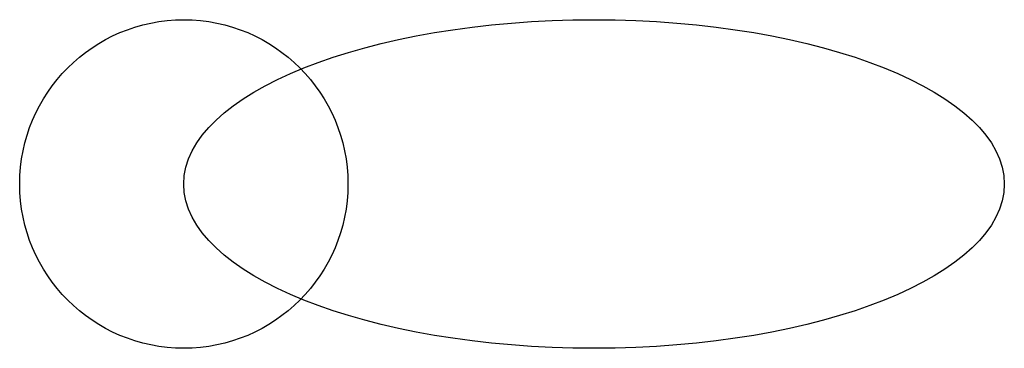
# Model space of a CAD drawing. Extents: x 2 to 8, y 2 to 4.
import ezdxf

# ---------------------------------------------------------------- set-up
doc = ezdxf.new("R2010")
doc.units = 0
doc.header["$MEASUREMENT"] = 0
doc.layers.get('0').update_dxf_attribs({"linetype": 'CONTINUOUS'})

msp = doc.modelspace()

# ---------------------------------------------------------------- linework, layer by layer
msp.add_circle((3, 3), 1)
msp.add_ellipse((5.5, 3), major_axis=(-2.5, 0), ratio=0.4)

doc.saveas('drawing.dxf')
